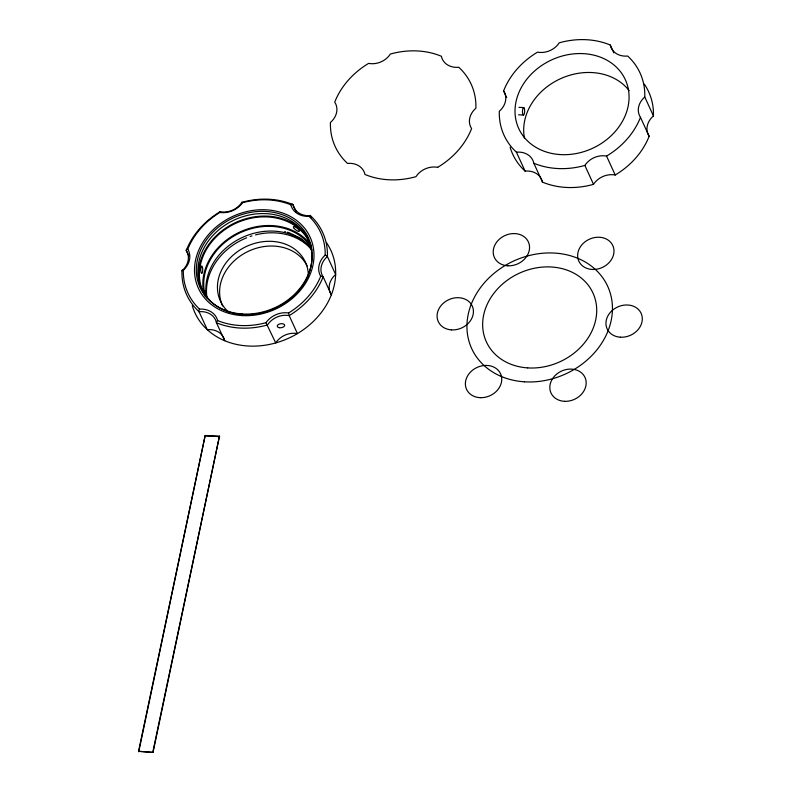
<?xml version="1.0" encoding="UTF-8"?>
<svg xmlns="http://www.w3.org/2000/svg" width="792" height="792" viewBox="0 0 792 792"><rect width="100%" height="100%" fill="white"/><g stroke="black" fill="none" stroke-linecap="round" stroke-linejoin="round"><path stroke-width="1.19" d="M219.889 211.593L219.909 212.444A72.923 60.598 -24.6 0 0 187.793 249.124A1.97 1.089 -2.8 0 0 186.189 250.42A18.701 15.543 -24.6 0 1 181.952 270.775A74.794 62.152 -24.6 0 0 199.059 311.721L207.286 329.69A18.701 15.543 -24.6 0 1 224.69 340.718L216.464 322.75A18.701 15.543 -24.6 0 0 199.059 311.721M138.541 751.311L205.168 435.521L219.463 436.135L153.054 752.4L138.541 751.311L153.054 752.4M138.758 751.786L205.168 435.521M152.836 751.925L219.463 436.135M518.978 107.356L523.74 107.564A3.742 1.089 -87.5 0 1 524.413 113.266A3.742 1.089 -87.5 0 1 522.532 113.058A3.742 1.089 -87.5 0 1 523.74 107.564M518.611 114.82L523.383 115.028M205.385 435.986L219.681 436.61M284.744 231.511L285.397 231.68M287.357 232.204L288.635 232.6M289.278 232.808L301.01 238.432L310.81 247.074M241.976 202.118L242.53 202.712A72.923 60.598 -24.6 0 1 290.842 204.801A1.97 1.069 -40.5 0 1 292.951 204.514A18.701 15.543 -24.6 0 0 310.306 215.572L311.335 217.82M265.963 322.69L275.725 342.926A18.701 15.543 -24.6 0 1 297.426 333.59L289.199 315.622A18.701 15.543 -24.6 0 0 267.498 324.958A74.794 62.152 -24.6 0 1 216.464 322.75A1.97 1.069 -40.5 0 1 217.671 320.621A72.923 60.598 -24.6 0 0 265.963 322.69A20.572 17.087 -24.6 0 1 288.595 312.959A72.923 60.598 -24.6 0 0 320.701 276.289A20.572 17.087 -24.6 0 1 325.185 255.064A72.923 60.598 -24.6 0 0 308.989 216.305A20.572 17.087 -24.6 0 1 290.842 204.811M220.107 211.553L220.166 211.672A74.794 62.152 -24.6 0 0 186.249 250.42L188.823 256.034M525.086 171.112L516.424 152.193A74.794 62.152 -24.6 0 1 499.316 111.246A18.701 15.543 -24.6 0 0 503.613 90.892A74.794 62.152 -24.6 0 1 537.53 52.143A18.701 15.543 -24.6 0 0 559.231 42.818A74.794 62.152 -24.6 0 1 610.266 45.025A18.701 15.543 -24.6 0 0 627.67 56.044A74.794 62.152 -24.6 0 1 644.777 97L653.44 115.909A18.701 15.543 -24.6 0 0 649.143 136.264A74.794 62.152 -24.6 0 1 615.216 175.012A18.701 15.543 -24.6 0 0 593.515 184.338A74.794 62.152 -24.6 0 1 542.49 182.13A18.701 15.543 -24.6 0 0 525.086 171.112A74.794 62.152 -24.6 0 1 510.088 147.173M610.266 45.025L613.83 52.816M644.777 97A18.701 15.543 -24.6 0 0 640.481 117.355L649.143 136.264M640.481 117.355A74.794 62.152 -24.6 0 1 606.563 156.093L615.216 175.012M516.424 152.193A18.701 15.543 -24.6 0 1 533.828 163.221A74.794 62.152 -24.6 0 0 584.862 165.429L593.515 184.338M503.613 90.892L506.672 97.564M533.828 163.221L542.49 182.13M296.495 212.414L292.901 204.554A74.794 62.152 -24.6 0 0 241.867 202.346A18.701 15.543 -24.6 0 1 220.166 211.672M288.595 312.998L289.179 315.572A74.794 62.152 -24.6 0 0 323.116 276.883A18.701 15.543 -24.6 0 1 327.413 256.529A74.794 62.152 -24.6 0 0 310.306 215.572A1.97 0.772 -71.2 0 0 309.019 216.355M326.482 242.669A74.794 62.152 -24.6 0 1 289.615 337.748A74.794 62.152 -24.6 0 1 192.298 305.762M320.73 276.339A1.97 1 -3.5 0 1 323.176 276.873L331.343 294.852A18.701 15.543 -24.6 0 1 335.64 274.497L327.413 256.529A1.97 0.752 27.3 0 0 325.205 255.113M181.932 270.765A1.97 0.752 27.3 0 1 181.893 270.577M181.972 270.349A1.97 0.752 27.3 0 1 183.328 270.359A72.923 60.598 -24.6 0 0 199.515 309.108A1.97 0.861 -72.5 0 0 199.03 311.781M206.9 297.96A58.618 48.708 -24.6 0 1 242.708 237.293A58.618 48.708 -24.6 0 1 311.959 250.005M242.53 202.712A20.572 17.087 -24.6 0 1 219.909 212.444M187.793 249.124A20.572 17.087 -24.6 0 1 183.318 270.339M199.515 309.108A20.572 17.087 -24.6 0 1 217.661 320.602M203.841 293.486A59.558 49.49 -24.6 0 1 240.778 231.601A59.558 49.49 -24.6 0 1 311.177 245.609M200.267 286.922A59.558 49.49 -24.6 0 1 236.501 222.126A59.558 49.49 -24.6 0 1 308.514 238.729M205.702 296.782A58.618 48.708 -24.6 0 1 239.639 232.987A58.618 48.708 -24.6 0 1 310.959 246.936M205.138 295.683A58.618 48.708 -24.6 0 1 235.204 223.582A58.618 48.708 -24.6 0 1 310.731 245.451M644.351 84.2A74.794 62.152 -24.6 0 1 653.44 115.909M584.862 165.429A18.701 15.543 -24.6 0 1 606.563 156.093M524.452 138.194A58.618 48.708 -24.6 0 1 560.607 78.665A58.618 48.708 -24.6 0 1 629.145 90.615M310.068 244.926A60.588 50.49 -24.3 0 1 310.929 245.847A60.588 50.51 -24.7 0 0 310.157 245.015M205.078 295.545A60.588 50.183 -24.5 0 1 205.009 294.921M309.137 245.045A60.588 50.49 -24.3 0 1 309.593 245.48A60.588 50.51 -24.7 0 0 309.217 245.124M205.346 294.614A60.588 50.183 -24.5 0 1 205.267 290.832M309.098 245.56A60.588 50.49 -24.3 0 1 310.028 246.421M205.781 295.565A60.588 50.183 -24.5 0 1 205.722 294.307M309.058 246.084A60.588 50.49 -24.3 0 1 309.999 246.936M206.177 295.881A60.588 50.183 -24.5 0 1 206.128 293.99M204.098 292.515A60.588 50.262 -24.2 0 1 204.059 291.892M204.791 295.852A60.588 50.262 -24.2 0 1 204.722 295.337M309.187 245.639A60.588 50.51 -24.7 0 1 310.118 246.51M205.356 294.733A60.588 50.262 -24.2 0 1 205.267 290.951M309.147 246.163A60.588 50.51 -24.7 0 1 309.623 246.589M205.791 295.683A60.588 50.262 -24.2 0 1 205.722 294.426M206.177 295.386A60.588 50.342 -24.6 0 1 206.138 294.198M204.168 293.03A60.588 50.342 -24.6 0 1 204.069 291.842M206.95 297.574A59.152 49.292 -24.9 0 1 246.659 237.798M250.153 236.491A59.152 49.292 -24.9 0 1 251.935 235.917M255.519 234.897A59.152 49.292 -24.9 0 1 311.583 249.629M222.601 305.88A46.748 38.848 -24.6 0 1 248.282 251.321A46.748 38.848 -24.6 0 1 307.118 265.924M229.334 312.701A46.748 38.848 -24.6 0 1 246.916 246.223A46.748 38.848 -24.6 0 1 308.375 276.844M242.916 314.563A58.618 48.708 -24.6 0 0 309.177 242.045A58.618 48.708 -24.6 0 0 212.612 235.769A58.618 48.708 -24.6 0 0 242.916 314.563M279.22 327.7A3.722 2.01 -8.6 0 0 284.645 325.264A3.722 2.01 -8.6 0 0 279.012 324.205A3.722 2.01 -8.6 0 0 279.22 327.7M241.689 315.553A61.429 51.044 -24.6 0 0 311.127 239.57A61.429 51.044 -24.6 0 0 209.939 232.987A61.429 51.044 -24.6 0 0 241.689 315.553M200.861 267.775A3.742 0.97 89.2 0 0 201.752 273.438A3.742 0.97 89.2 0 0 202.544 267.884A3.742 0.97 89.2 0 0 200.861 267.775M294.258 228.541A3.742 1.109 37.9 0 0 299.307 231.314A3.742 1.109 37.9 0 0 295.555 227.126A3.742 1.109 37.9 0 0 294.258 228.541M242.075 313.949A59.558 49.49 -24.6 0 0 309.395 240.273A59.558 49.49 -24.6 0 0 211.286 233.897A59.558 49.49 -24.6 0 0 242.075 313.949M437.679 167.33A18.701 15.543 -24.6 0 0 415.978 176.665A74.794 62.152 -24.6 0 1 364.954 174.458A18.701 15.543 -24.6 0 0 347.54 163.429A74.794 62.152 -24.6 0 1 330.432 122.483A18.701 15.543 -24.6 0 0 334.729 102.128A74.794 62.152 -24.6 0 1 368.656 63.38A18.701 15.543 -24.6 0 0 390.357 54.054A74.794 62.152 -24.6 0 1 441.382 56.262A18.701 15.543 -24.6 0 0 458.786 67.28A74.794 62.152 -24.6 0 1 475.893 108.227A18.701 15.543 -24.6 0 0 471.596 128.591A74.794 62.152 -24.6 0 1 437.679 167.33M558.806 154.47A58.618 48.708 -24.6 0 0 626.7 83.071A58.618 48.708 -24.6 0 0 530.63 74.824A58.618 48.708 -24.6 0 0 558.806 154.47M507.979 265.805A18.701 15.543 -24.6 0 0 528.551 242.312A18.701 15.543 -24.6 0 0 497.604 240.966A18.701 15.543 -24.6 0 0 507.979 265.805M592.842 269.478A18.701 15.543 -24.6 0 0 612.84 245.619A18.701 15.543 -24.6 0 0 581.764 244.946A18.701 15.543 -24.6 0 0 592.842 269.478M620.304 337.194A18.701 15.543 -24.6 0 0 641.441 314.058A18.701 15.543 -24.6 0 0 610.632 312.058A18.701 15.543 -24.6 0 0 620.304 337.194M564.597 401.316A18.701 15.543 -24.6 0 0 585.169 377.824A18.701 15.543 -24.6 0 0 554.222 376.477A18.701 15.543 -24.6 0 0 564.597 401.316M480.586 397.683A18.701 15.543 -24.6 0 0 500.593 373.824A18.701 15.543 -24.6 0 0 469.507 373.151A18.701 15.543 -24.6 0 0 480.586 397.683M451.43 329.888A18.701 15.543 -24.6 0 0 472.567 306.752A18.701 15.543 -24.6 0 0 441.768 304.752A18.701 15.543 -24.6 0 0 451.43 329.888M527.7 367.894A58.618 48.708 -24.6 0 0 593.96 295.367A58.618 48.708 -24.6 0 0 497.396 289.09A58.618 48.708 -24.6 0 0 527.7 367.894M524.393 381.803A74.794 62.152 -24.6 0 0 608.939 289.278A74.794 62.152 -24.6 0 0 485.734 281.269A74.794 62.152 -24.6 0 0 524.393 381.803"/></g></svg>
